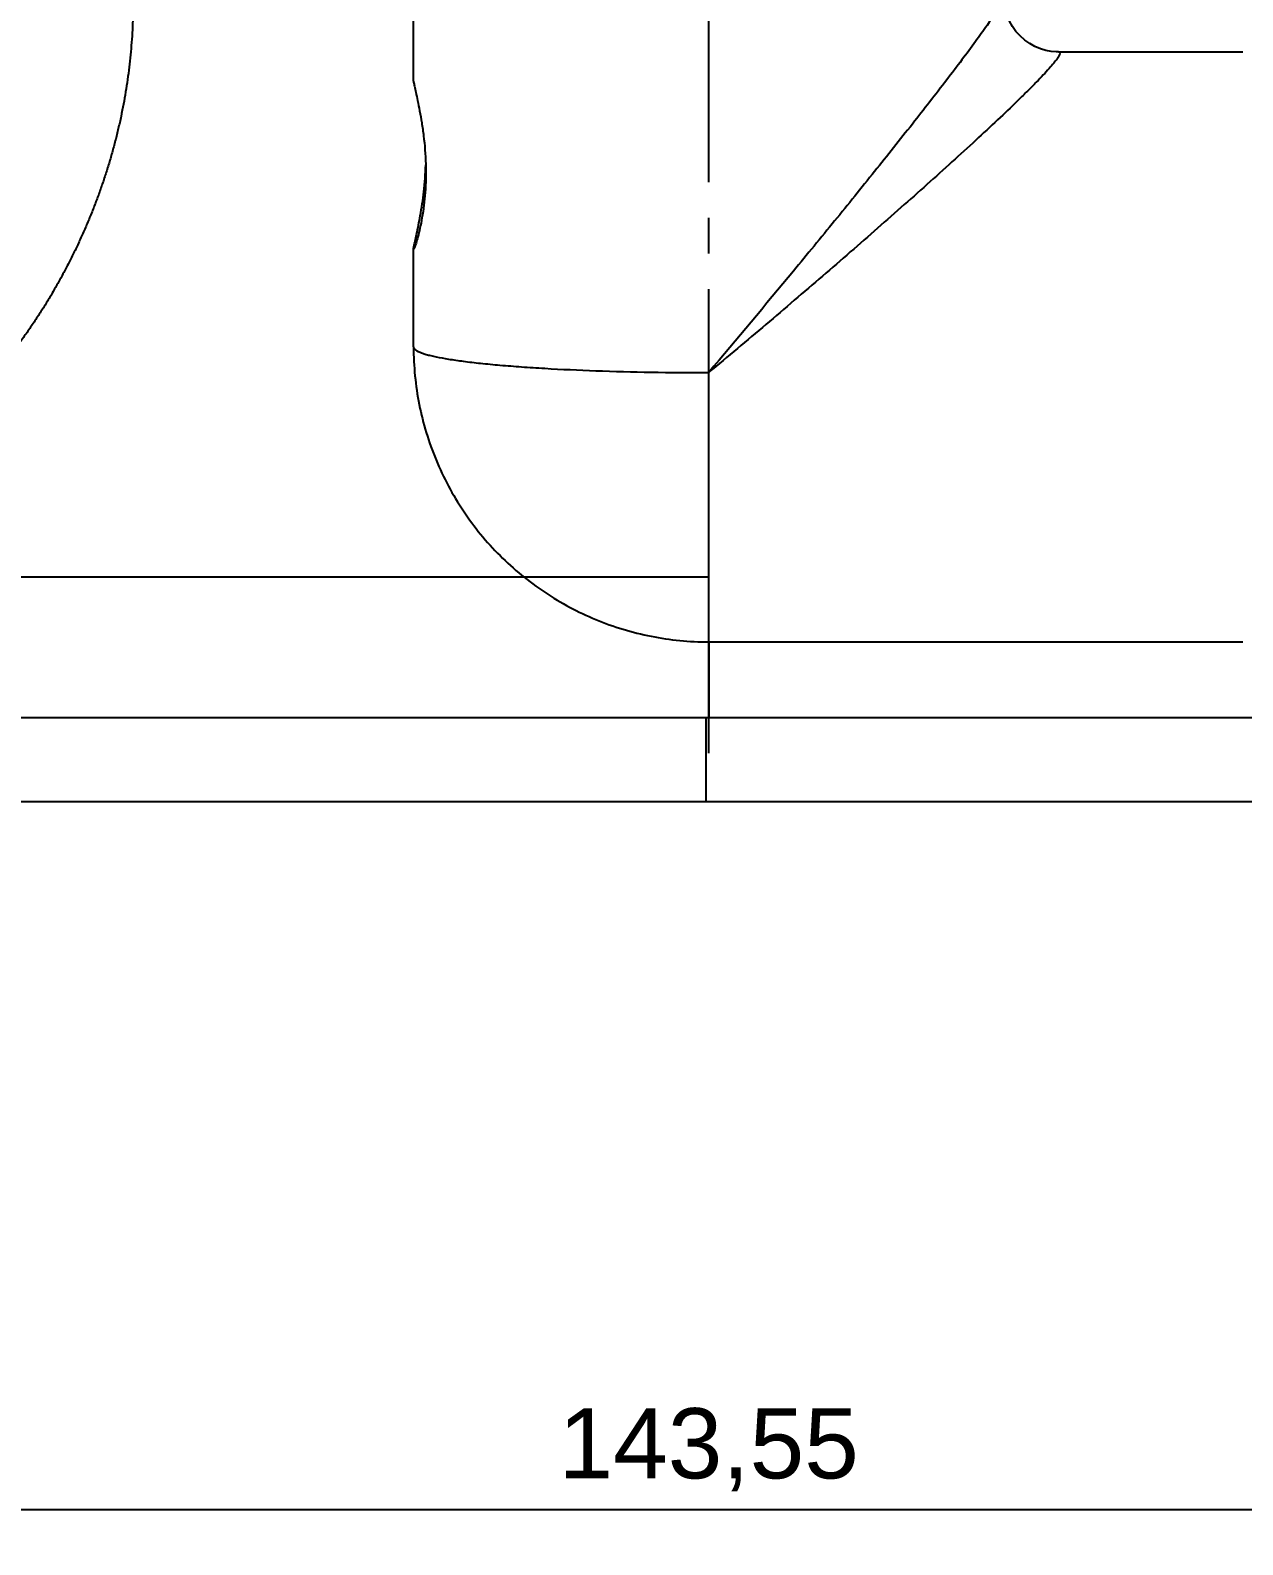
# Model space of a CAD drawing. Header units: millimetres. Extents: x 601 to 1195, y -13 to 407.
# Drawn here: x 1008.3 to 1051.4, y 160.7 to 214.6 of the extents above; entities that cross this region are included whole.
import ezdxf

# ---------------------------------------------------------------- set-up
doc = ezdxf.new("R2010")
doc.units = ezdxf.units.MM
doc.header["$LTSCALE"] = 0.1
doc.linetypes.add('CENTERX2', pattern=[101.6, 63.5, -12.7, 12.7, -12.7])
for name, color, linetype in [('02___PRT_ALL_AXES', 7, 'Continuous'), ('03___PRT_ALL_CURVES', 7, 'Continuous'), ('CENTER', 1, 'CENTERX2'), ('DIM', 3, 'Continuous')]:
    doc.layers.add(name, color=color, linetype=linetype)
doc.styles.get("Standard").update_dxf_attribs({"font": 'arial.ttf'})
doc.dimstyles.new('ISO-25', dxfattribs={"dimtxt": 2.5, "dimasz": 2.5, "dimexe": 1.25, "dimexo": 0.625, "dimtad": 1, "dimtxsty": 'Standard', "dimcen": 2.5, "dimadec": 0, "dimazin": 0, "dimtfac": 1, "dimtmove": 0, "dimatfit": 3, "dimfxl": 0, "dimarcsym": 0})

# ---------------------------------------------------------------- blocks, each defined once
blk = doc.blocks.new('*D13')
at = {"layer": 'Defpoints', "color": 0}
for p in [(960.618, 195.125), (1104.167, 195.125), (1104.167, 161.94)]:
    blk.add_point(p, dxfattribs=at)
at = {"layer": 'DIM', "color": 0, "lineweight": -2}
for p, q in [((960.618, 194.5), (960.618, 160.69)), ((1104.167, 194.5), (1104.167, 160.69)), ((963.118, 161.94), (1101.667, 161.94))]:
    blk.add_line(p, q, dxfattribs=at)
at = {"layer": 'DIM', "color": 0}
for points in [[(963.118, 162.357), (963.118, 161.523), (960.618, 161.94)], [(1101.667, 162.357), (1101.667, 161.523), (1104.167, 161.94)]]:
    blk.add_solid(points, dxfattribs=at)
at = {"layer": 'DIM', "color": 0, "insert": (1032.392, 164.067), "char_height": 2.5, "attachment_point": 5}
blk.add_mtext('143,55', dxfattribs=at)
blk = doc.blocks.new('*D14')
at = {"layer": 'Defpoints', "color": 0}
for p in [(1032.391, 299.344), (950.036, 195.125), (960.615, 195.125)]:
    blk.add_point(p, dxfattribs=at)
at = {"layer": 'DIM', "color": 0, "lineweight": -2}
for p, q in [((1031.766, 299.344), (948.786, 299.344)), ((950.036, 296.844), (950.036, 197.625)), ((959.99, 195.125), (948.786, 195.125))]:
    blk.add_line(p, q, dxfattribs=at)
at = {"layer": 'DIM', "color": 0}
for points in [[(949.62, 296.844), (950.453, 296.844), (950.036, 299.344)], [(949.62, 197.625), (950.453, 197.625), (950.036, 195.125)]]:
    blk.add_solid(points, dxfattribs=at)
at = {"layer": 'DIM', "color": 0, "insert": (947.909, 247.235), "char_height": 2.5, "attachment_point": 5, "rotation": 90}
blk.add_mtext('104,22', dxfattribs=at)

msp = doc.modelspace()

# ---------------------------------------------------------------- linework, layer by layer
at = {"color": 7, "linetype": 'Continuous'}
for p, q in [((1044.843, 213.82), (1044.843, 213.82)), ((1032.391, 192.82), (1032.391, 202.405)), ((1032.391, 195.125), (960.706, 195.125)), ((1102.483, 190.125), (962.099, 190.125)), ((1032.291, 190.125), (1032.291, 187.125)), ((1102.483, 187.125), (962.099, 187.125))]:
    msp.add_line(p, q, dxfattribs=at)
msp.add_lwpolyline([(1044.843, 213.82), (1044.759, 213.822), (1044.578, 213.838), (1044.388, 213.875), (1044.193, 213.933), (1044, 214.014), (1043.812, 214.117), (1043.635, 214.242), (1043.471, 214.388), (1043.324, 214.55), (1043.197, 214.727), (1043.092, 214.914), (1043.009, 215.108), (1042.957, 215.278)], dxfattribs=at)
for points, knots in [([(1011.915, 215.494), (1011.912, 215.198), (1011.898, 214.753), (1011.86, 214.16), (1011.822, 213.717), (1011.774, 213.275), (1011.716, 212.835), (1011.648, 212.395), (1011.571, 211.958), (1011.484, 211.523), (1011.388, 211.089), (1011.282, 210.658), (1011.166, 210.229), (1011.042, 209.803), (1010.908, 209.38), (1010.765, 208.959), (1010.613, 208.542), (1010.452, 208.128), (1010.283, 207.717), (1010.105, 207.31), (1009.919, 206.907), (1009.725, 206.507), (1009.523, 206.112), (1009.313, 205.72), (1009.094, 205.334), (1008.867, 204.952), (1008.672, 204.638), (1008.512, 204.389), (1008.389, 204.204), (1008.265, 204.02), (1008.139, 203.837), (1008.011, 203.655), (1007.838, 203.416), (1007.617, 203.119), (1007.343, 202.77), (1007.155, 202.542), (1007.059, 202.43)], [0, 0, 0, 0, 0.062642, 0.093946, 0.125237, 0.156515, 0.18778, 0.219035, 0.250283, 0.281527, 0.312768, 0.344007, 0.375245, 0.406484, 0.437722, 0.468962, 0.500204, 0.531449, 0.562698, 0.593949, 0.625201, 0.656452, 0.687702, 0.718948, 0.750191, 0.78143, 0.812668, 0.828287, 0.843905, 0.859523, 0.875141, 0.890758, 0.906374, 0.937596, 0.968805, 1, 1, 1, 1]), ([(1042.608, 215.226), (1042.507, 215.068), (1042.269, 214.72), (1041.866, 214.158), (1041.386, 213.513), (1040.64, 212.531), (1039.606, 211.205), (1038.275, 209.536), (1036.863, 207.791), (1034.901, 205.4), (1033.401, 203.603), (1032.391, 202.405)], [0, 0, 0, 0, 0.034305, 0.077045, 0.126553, 0.181387, 0.30263, 0.434161, 0.57192, 0.713293, 1, 1, 1, 1]), ([(1044.891, 213.78), (1044.891, 213.768), (1044.885, 213.741), (1044.854, 213.672), (1044.781, 213.563), (1044.658, 213.406), (1044.491, 213.213), (1044.283, 212.988), (1044.038, 212.732), (1043.76, 212.452), (1043.334, 212.032), (1042.743, 211.467), (1041.975, 210.75), (1041.143, 209.988), (1040.262, 209.194), (1039.344, 208.376), (1038.396, 207.541), (1037.425, 206.694), (1036.103, 205.549), (1034.426, 204.115), (1033.072, 202.974), (1032.391, 202.405)], [0, 0, 0, 0, 0.002061, 0.004929, 0.013278, 0.025124, 0.040289, 0.058512, 0.079501, 0.102956, 0.128585, 0.185317, 0.247877, 0.314854, 0.385176, 0.458037, 0.532816, 0.60903, 0.686289, 0.842711, 1, 1, 1, 1]), ([(1044.843, 213.82), (1044.846, 213.82), (1044.857, 213.819), (1044.867, 213.817), (1044.874, 213.813)], [0, 0, 0, 0, 0.288738, 1, 1, 1, 1]), ([(1044.874, 213.813), (1044.879, 213.81), (1044.889, 213.8), (1044.891, 213.787), (1044.891, 213.78)], [0, 0, 0, 0, 0.469538, 1, 1, 1, 1])]:
    msp.add_open_spline(points, degree=3, knots=knots, dxfattribs=at)
at = {"layer": '02___PRT_ALL_AXES', "color": 7, "linetype": 'Continuous'}
for p, q in [((1021.891, 212.784), (1021.891, 215.267)), ((1044.835, 213.82), (1051.391, 213.82)), ((1021.894, 206.795), (1021.891, 206.806)), ((1021.891, 203.32), (1021.891, 206.795)), ((1032.391, 192.82), (1051.391, 192.82))]:
    msp.add_line(p, q, dxfattribs=at)
for points, knots in [([(1021.891, 212.784), (1021.891, 212.781), (1021.892, 212.768), (1021.894, 212.754), (1021.895, 212.743)], [0, 0, 0, 0, 0.181396, 1, 1, 1, 1]), ([(1021.895, 212.743), (1021.902, 212.696), (1021.928, 212.576), (1021.976, 212.357), (1022.04, 212.064), (1022.113, 211.705), (1022.186, 211.289), (1022.276, 210.659), (1022.341, 209.827), (1022.321, 208.847), (1022.228, 208.085), (1022.125, 207.564), (1022.052, 207.262), (1021.988, 207.035), (1021.946, 206.909), (1021.927, 206.86)], [0, 0, 0, 0, 0.023768, 0.061837, 0.112807, 0.174952, 0.246372, 0.32504, 0.495161, 0.665882, 0.817483, 0.880796, 0.933358, 0.973562, 1, 1, 1, 1]), ([(1021.907, 206.912), (1021.918, 206.97), (1021.948, 207.107), (1022.028, 207.466), (1022.148, 208.05), (1022.273, 208.874), (1022.317, 209.481), (1022.325, 209.8)], [0, 0, 0, 0, 0.060041, 0.144778, 0.377223, 0.672033, 1, 1, 1, 1]), ([(1021.891, 206.806), (1021.891, 206.809), (1021.892, 206.822), (1021.893, 206.835), (1021.895, 206.846)], [0, 0, 0, 0, 0.182284, 1, 1, 1, 1]), ([(1021.927, 206.86), (1021.924, 206.85), (1021.917, 206.834), (1021.908, 206.813), (1021.901, 206.802), (1021.897, 206.795), (1021.894, 206.795)], [0, 0, 0, 0, 0.414415, 0.718339, 0.911467, 1, 1, 1, 1]), ([(1021.895, 206.846), (1021.896, 206.851), (1021.899, 206.873), (1021.903, 206.895), (1021.907, 206.912)], [0, 0, 0, 0, 0.211315, 1, 1, 1, 1]), ([(1021.891, 203.32), (1021.891, 202.633), (1022.027, 201.257), (1022.629, 199.274), (1023.606, 197.447), (1024.921, 195.845), (1026.522, 194.532), (1028.349, 193.556), (1030.33, 192.955), (1031.705, 192.82), (1032.391, 192.82)], [0, 0, 0, 0, 0.125063, 0.250118, 0.375161, 0.500178, 0.625159, 0.750122, 0.875067, 1, 1, 1, 1]), ([(1021.891, 203.32), (1021.891, 203.304), (1021.902, 203.269), (1021.945, 203.224), (1022.01, 203.18), (1022.099, 203.137), (1022.213, 203.094), (1022.35, 203.051), (1022.512, 203.009), (1022.774, 202.95), (1023.159, 202.881), (1023.688, 202.805), (1024.3, 202.734), (1024.99, 202.669), (1025.751, 202.609), (1026.886, 202.536), (1028.424, 202.466), (1030.369, 202.416), (1031.708, 202.405), (1032.391, 202.405)], [0, 0, 0, 0, 0.004387, 0.009907, 0.017173, 0.026446, 0.037839, 0.051394, 0.067119, 0.085005, 0.12714, 0.177491, 0.235623, 0.30101, 0.373046, 0.451056, 0.621986, 0.807315, 1, 1, 1, 1])]:
    msp.add_open_spline(points, degree=3, knots=knots, dxfattribs=at)
at = {"layer": '03___PRT_ALL_CURVES', "color": 4, "linetype": 'Continuous'}
msp.add_line((1032.391, 192.82), (1032.391, 190.125), dxfattribs=at)
at = {"layer": 'CENTER'}
msp.add_line((1032.391, 188.866), (1032.391, 305.499), dxfattribs=at)
msp.add_line((1032.391, 188.866), (1032.391, 305.499), dxfattribs=at)

# ---------------------------------------------------------------- dimensions: what is measured, and where the dimension line sits
at = {"layer": 'DIM'}
dim = msp.add_linear_dim(base=(950.036, 195.125), p1=(1032.391, 299.344), p2=(960.615, 195.125), angle=90, dimstyle='ISO-25', dxfattribs=at)
dim.commit()
dim.dimension.update_dxf_attribs({"geometry": '*D14', "text_midpoint": (947.909, 247.235)})
dim = msp.add_linear_dim(base=(1104.167, 161.94), p1=(960.618, 195.125), p2=(1104.167, 195.125), dimstyle='ISO-25', dxfattribs=at)
dim.commit()
dim.dimension.update_dxf_attribs({"geometry": '*D13', "text_midpoint": (1032.392, 164.067)})

doc.saveas('drawing.dxf')
